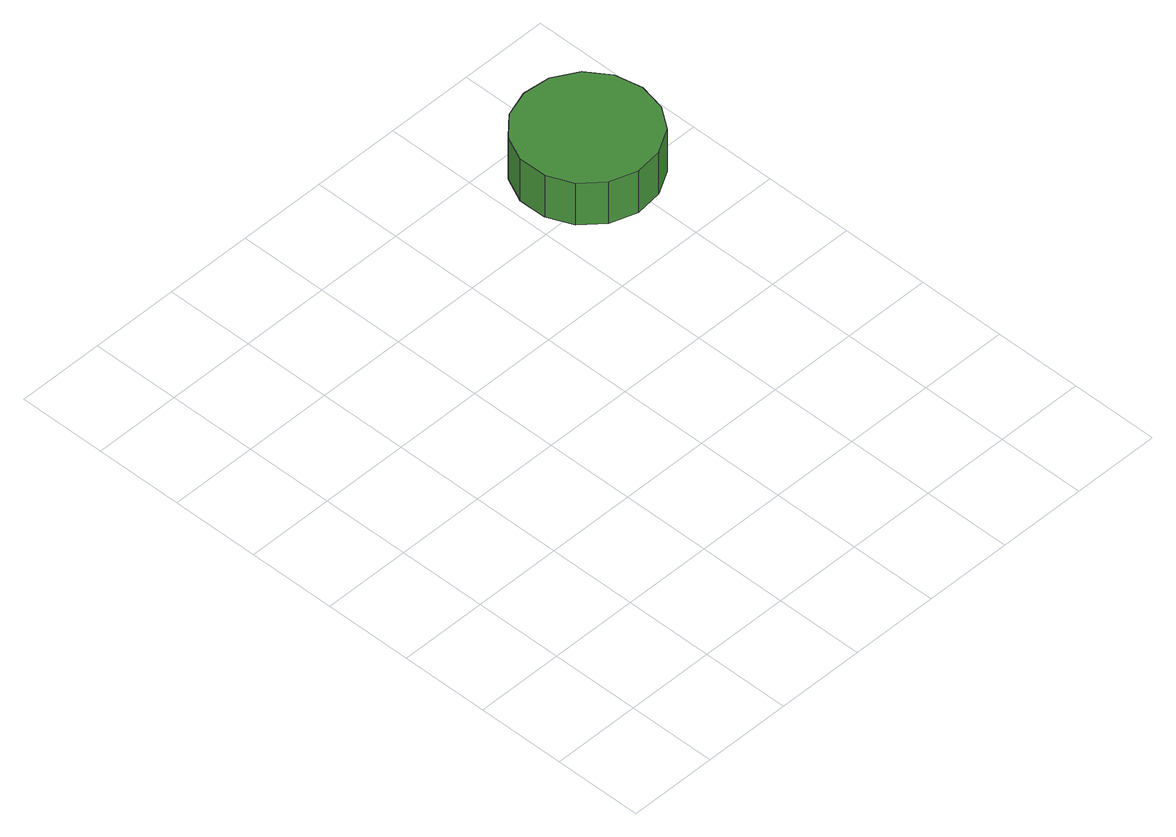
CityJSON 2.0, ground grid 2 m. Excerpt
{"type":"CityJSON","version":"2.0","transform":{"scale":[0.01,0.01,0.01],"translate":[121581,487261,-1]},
"CityObjects":{
"tree1":{"type":"SolitaryVegetationObject","attributes":{"function":"something"}},
"tree2":{"type":"SolitaryVegetationObject","attributes":{"function":"something"},"geometry":[{"type":"MultiSurface","lod":"1","boundaries":[[[0,1,2,3,4,5,6,7,8,9,10,11,12,13,14]],[[15,16,17,18,19,20,21,22,23,24,25,26,27,28,29]],[[0,29,28,1]],[[1,28,27,2]],[[2,27,26,3]],[[3,26,25,4]],[[4,25,24,5]],[[5,24,23,6]],[[6,23,22,7]],[[7,22,21,8]],[[8,21,20,9]],[[9,20,19,10]],[[10,19,18,11]],[[11,18,17,12]],[[12,17,16,13]],[[13,16,15,14]],[[14,15,29,0]]]}]},
"tree3":{"type":"SolitaryVegetationObject","attributes":{"function":"something"}},
"tree4":{"type":"SolitaryVegetationObject","attributes":{"function":"something"}}
},
"vertices":[
[1130,1065,170],[1117,1127,170],[1081,1177,170],[1026,1209,170],[964,1215,170],[904,1196,170],[858,1154,170],[832,1097,170],[832,1034,170],[858,977,170],[904,935,170],[964,915,170],[1026,922,170],[1081,953,170],[1117,1004,170],[1117,1004,60],[1081,953,60],[1026,922,60],[964,915,60],[904,935,60],[858,977,60],[832,1034,60],[832,1097,60],[858,1154,60],[904,1196,60],[964,1215,60],[1026,1209,60],[1081,1177,60],[1117,1127,60],[1130,1065,60]
]}
